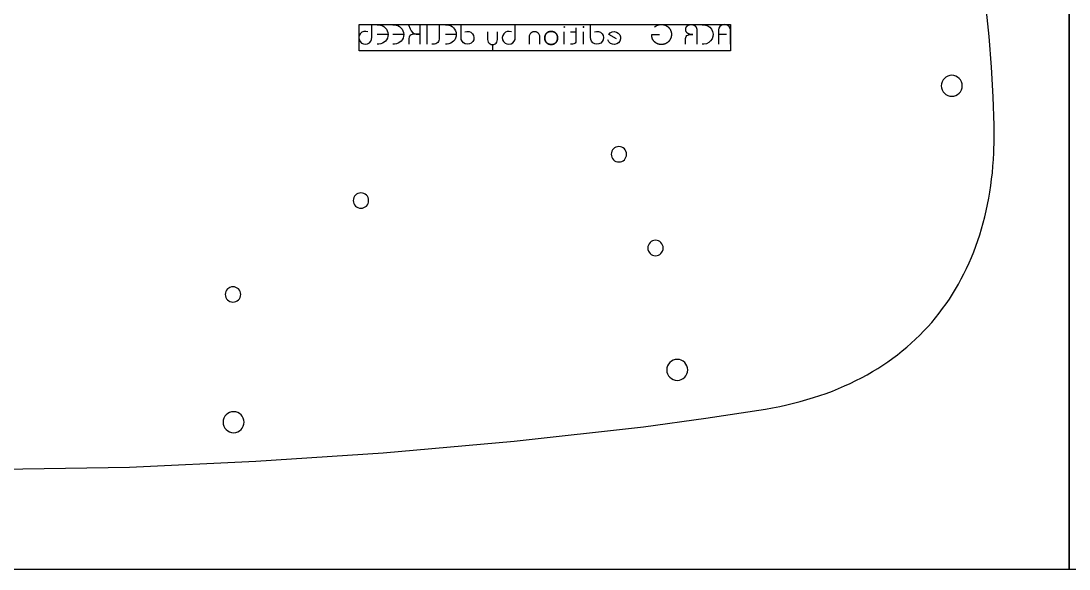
# Model space of a CAD drawing. Extents: x -770 to 754, y -86 to 233.
# Drawn here: x -614.6 to -464.9, y -86.3 to -8 of the extents above; entities that cross this region are included whole.
import ezdxf

# ---------------------------------------------------------------- set-up
doc = ezdxf.new("R2010")
doc.units = 0
for name, color, linetype in [('2D_ACR_PLOT$CUT1', 4, 'CONTINUOUS'), ('2D_ACR_PLOT$CUT2', 3, 'CONTINUOUS'), ('2D_ACR_PLOT$ENGRAVING', 1, 'CONTINUOUS'), ('2D_ACR_PLOT$NOPRINT', 200, 'CONTINUOUS')]:
    doc.layers.add(name, color=color, linetype=linetype)

msp = doc.modelspace()

# ---------------------------------------------------------------- linework, layer by layer
at = {"layer": '2D_ACR_PLOT$CUT1', "extrusion": (0, 0, -1)}
for centre, radius in [((481.66, -17.26), 1.5), ((529.19, -27.04), 1.1), ((566.02, -33.65), 1.1), ((523.96, -40.43), 1.1), ((584.29, -47.06), 1.1), ((520.86, -57.84), 1.5), ((584.2, -65.31), 1.5)]:
    msp.add_circle(centre, radius, dxfattribs=at)
at = {"layer": '2D_ACR_PLOT$CUT2'}
for p, q in [((-476.34, -10.21), (-476.79, -5.68)), ((-475.99, -14.61), (-476.34, -10.21)), ((-475.74, -18.85), (-475.99, -14.61)), ((-475.6, -22.91), (-475.74, -18.85)), ((-475.6, -24.88), (-475.6, -22.91)), ((-475.66, -26.82), (-475.6, -24.88)), ((-475.71, -27.78), (-475.66, -26.82)), ((-475.79, -28.73), (-475.71, -27.78)), ((-475.98, -30.6), (-475.87, -29.67)), ((-475.87, -29.67), (-475.79, -28.73)), ((-476.1, -31.52), (-475.98, -30.6)), ((-476.39, -33.33), (-476.24, -32.43)), ((-476.24, -32.43), (-476.1, -31.52)), ((-476.75, -35.1), (-476.57, -34.22)), ((-476.57, -34.22), (-476.39, -33.33)), ((-476.96, -35.98), (-476.75, -35.1)), ((-477.42, -37.69), (-477.18, -36.84)), ((-477.18, -36.84), (-476.96, -35.98)), ((-477.94, -39.36), (-477.67, -38.53)), ((-477.67, -38.53), (-477.42, -37.69)), ((-478.53, -40.98), (-478.23, -40.17)), ((-478.23, -40.17), (-477.94, -39.36)), ((-479.19, -42.56), (-478.85, -41.78)), ((-478.85, -41.78), (-478.53, -40.98)), ((-479.92, -44.1), (-479.55, -43.34)), ((-479.55, -43.34), (-479.19, -42.56)), ((-480.71, -45.59), (-480.3, -44.85)), ((-480.3, -44.85), (-479.92, -44.1)), ((-481.56, -47.03), (-481.13, -46.31)), ((-481.13, -46.31), (-480.71, -45.59)), ((-482.48, -48.42), (-482.01, -47.73)), ((-482.01, -47.73), (-481.56, -47.03)), ((-483.47, -49.76), (-482.97, -49.09)), ((-482.97, -49.09), (-482.48, -48.42)), ((-484.53, -51.05), (-483.99, -50.41)), ((-483.99, -50.41), (-483.47, -49.76)), ((-486.23, -52.88), (-485.65, -52.28)), ((-485.65, -52.28), (-485.08, -51.67)), ((-485.08, -51.67), (-484.53, -51.05)), ((-487.45, -54.04), (-486.83, -53.47)), ((-486.83, -53.47), (-486.23, -52.88)), ((-489.41, -55.67), (-488.74, -55.14)), ((-488.74, -55.14), (-488.09, -54.59)), ((-488.09, -54.59), (-487.45, -54.04)), ((-491.51, -57.17), (-490.79, -56.68)), ((-490.79, -56.68), (-490.09, -56.18)), ((-490.09, -56.18), (-489.41, -55.67)), ((-493.76, -58.53), (-492.99, -58.09)), ((-492.99, -58.09), (-492.24, -57.64)), ((-492.24, -57.64), (-491.51, -57.17)), ((-496.99, -60.14), (-496.16, -59.77)), ((-496.16, -59.77), (-495.34, -59.37)), ((-495.34, -59.37), (-494.54, -58.96)), ((-494.54, -58.96), (-493.76, -58.53)), ((-500.49, -61.5), (-499.59, -61.19)), ((-499.59, -61.19), (-498.71, -60.86)), ((-498.71, -60.86), (-497.84, -60.51)), ((-497.84, -60.51), (-496.99, -60.14)), ((-506.23, -63.05), (-505.23, -62.84)), ((-505.23, -62.84), (-504.25, -62.6)), ((-504.25, -62.6), (-503.29, -62.35)), ((-503.29, -62.35), (-502.34, -62.09)), ((-502.34, -62.09), (-501.41, -61.8)), ((-501.41, -61.8), (-500.49, -61.5)), ((-516.8, -64.75), (-508.28, -63.43)), ((-508.28, -63.43), (-507.25, -63.25)), ((-507.25, -63.25), (-506.23, -63.05)), ((-525.69, -65.96), (-516.8, -64.75)), ((-544.13, -68.04), (-525.69, -65.96)), ((-562.84, -69.68), (-544.13, -68.04)), ((-581.04, -70.9), (-562.84, -69.68)), ((-617.32, -72.01), (-599.06, -71.72)), ((-599.06, -71.72), (-581.04, -70.9))]:
    msp.add_line(p, q, dxfattribs=at)
at = {"layer": '2D_ACR_PLOT$ENGRAVING'}
for p, q in [((-564.48, -10.32), (-564.48, -8.55)), ((-563.72, -8.55), (-563.51, -8.55)), ((-561.47, -8.55), (-561.26, -8.55)), ((-559.23, -8.55), (-558.97, -9.13)), ((-557.6, -8.55), (-557.6, -11.3)), ((-556.6, -8.55), (-556.6, -11.3)), ((-554.86, -8.55), (-554.86, -10.43)), ((-553.97, -8.55), (-553.77, -8.55)), ((-551.73, -10.32), (-551.73, -8.55)), ((-543.99, -10.32), (-543.99, -8.55)), ((-533.24, -10.32), (-533.24, -8.55)), ((-524.13, -8.89), (-524.1, -8.87)), ((-524.1, -8.87), (-524.08, -8.85)), ((-524.08, -8.85), (-524.06, -8.83)), ((-524.06, -8.83), (-524.03, -8.81)), ((-524.03, -8.81), (-523.98, -8.77)), ((-523.98, -8.77), (-523.93, -8.74)), ((-523.93, -8.74), (-523.87, -8.71)), ((-523.87, -8.71), (-523.82, -8.67)), ((-523.82, -8.67), (-523.76, -8.64)), ((-523.76, -8.64), (-523.7, -8.61)), ((-523.7, -8.61), (-523.67, -8.6)), ((-523.67, -8.6), (-523.64, -8.59)), ((-523.64, -8.59), (-523.6, -8.57)), ((-523.6, -8.57), (-523.57, -8.56)), ((-523.57, -8.56), (-523.54, -8.55)), ((-523.54, -8.55), (-523.5, -8.54)), ((-523.5, -8.54), (-523.47, -8.54)), ((-523.47, -8.54), (-523.43, -8.53)), ((-523.43, -8.53), (-523.39, -8.52)), ((-523.39, -8.52), (-523.36, -8.52)), ((-523.36, -8.52), (-523.32, -8.51)), ((-523.32, -8.51), (-523.28, -8.51)), ((-523.28, -8.51), (-523.24, -8.5)), ((-523.24, -8.5), (-523.2, -8.5)), ((-523.2, -8.5), (-523.16, -8.5)), ((-523.16, -8.5), (-523.11, -8.5)), ((-523.11, -8.5), (-523.08, -8.5)), ((-523.08, -8.5), (-523.04, -8.5)), ((-523.04, -8.5), (-523, -8.5)), ((-523, -8.5), (-522.96, -8.51)), ((-522.96, -8.51), (-522.93, -8.51)), ((-522.93, -8.51), (-522.89, -8.52)), ((-522.89, -8.52), (-522.85, -8.52)), ((-522.85, -8.52), (-522.82, -8.53)), ((-522.82, -8.53), (-522.78, -8.54)), ((-522.78, -8.54), (-522.75, -8.54)), ((-522.75, -8.54), (-522.71, -8.55)), ((-522.71, -8.55), (-522.68, -8.56)), ((-522.68, -8.56), (-522.64, -8.57)), ((-522.64, -8.57), (-522.61, -8.59)), ((-522.61, -8.59), (-522.58, -8.6)), ((-522.58, -8.6), (-522.54, -8.61)), ((-522.54, -8.61), (-522.51, -8.63)), ((-522.51, -8.63), (-522.48, -8.64)), ((-522.48, -8.64), (-522.45, -8.66)), ((-522.45, -8.66), (-522.42, -8.68)), ((-522.42, -8.68), (-522.39, -8.69)), ((-522.39, -8.69), (-522.36, -8.71)), ((-522.36, -8.71), (-522.33, -8.73)), ((-522.33, -8.73), (-522.3, -8.75)), ((-522.3, -8.75), (-522.27, -8.77)), ((-522.27, -8.77), (-522.25, -8.79)), ((-522.25, -8.79), (-522.22, -8.81)), ((-522.22, -8.81), (-522.19, -8.83)), ((-522.19, -8.83), (-522.17, -8.85)), ((-522.17, -8.85), (-522.14, -8.88)), ((-522.14, -8.88), (-522.12, -8.9)), ((-522.12, -8.9), (-522.09, -8.92)), ((-522.09, -8.92), (-522.07, -8.95)), ((-522.07, -8.95), (-522.05, -8.97)), ((-522.05, -8.97), (-522.03, -9)), ((-519.61, -8.98), (-519.6, -8.96)), ((-519.61, -8.99), (-519.61, -8.98)), ((-519.6, -8.94), (-519.59, -8.93)), ((-519.6, -8.96), (-519.6, -8.94)), ((-519.59, -8.93), (-519.58, -8.91)), ((-519.58, -8.9), (-519.57, -8.88)), ((-519.58, -8.91), (-519.58, -8.9)), ((-519.57, -8.88), (-519.56, -8.87)), ((-519.56, -8.87), (-519.55, -8.85)), ((-519.55, -8.85), (-519.54, -8.84)), ((-519.54, -8.84), (-519.53, -8.82)), ((-519.53, -8.82), (-519.52, -8.81)), ((-519.52, -8.79), (-519.51, -8.78)), ((-519.52, -8.81), (-519.52, -8.79)), ((-519.51, -8.78), (-519.5, -8.77)), ((-519.5, -8.77), (-519.48, -8.76)), ((-519.48, -8.76), (-519.47, -8.74)), ((-519.47, -8.74), (-519.46, -8.73)), ((-519.46, -8.73), (-519.45, -8.72)), ((-519.45, -8.72), (-519.44, -8.71)), ((-519.44, -8.71), (-519.43, -8.69)), ((-519.43, -8.69), (-519.41, -8.68)), ((-519.41, -8.68), (-519.4, -8.67)), ((-519.4, -8.67), (-519.39, -8.66)), ((-519.39, -8.66), (-519.37, -8.65)), ((-519.37, -8.65), (-519.36, -8.64)), ((-519.36, -8.64), (-519.35, -8.63)), ((-519.35, -8.63), (-519.33, -8.62)), ((-519.33, -8.62), (-519.32, -8.61)), ((-519.32, -8.61), (-519.3, -8.6)), ((-519.3, -8.6), (-519.28, -8.59)), ((-519.28, -8.59), (-519.27, -8.59)), ((-519.27, -8.59), (-519.25, -8.58)), ((-519.25, -8.58), (-519.24, -8.57)), ((-519.24, -8.57), (-519.22, -8.56)), ((-519.22, -8.56), (-519.2, -8.56)), ((-519.2, -8.56), (-519.18, -8.55)), ((-519.18, -8.55), (-519.16, -8.54)), ((-519.16, -8.54), (-519.15, -8.54)), ((-519.15, -8.54), (-519.13, -8.53)), ((-519.13, -8.53), (-519.11, -8.53)), ((-519.11, -8.53), (-519.09, -8.52)), ((-519.09, -8.52), (-519.07, -8.52)), ((-519.07, -8.52), (-519.05, -8.51)), ((-519.05, -8.51), (-519.03, -8.51)), ((-519.03, -8.51), (-519.01, -8.51)), ((-519.01, -8.51), (-518.99, -8.5)), ((-518.99, -8.5), (-518.97, -8.5)), ((-518.97, -8.5), (-518.95, -8.5)), ((-518.95, -8.5), (-518.93, -8.5)), ((-518.93, -8.5), (-518.91, -8.5)), ((-518.91, -8.5), (-518.88, -8.5)), ((-518.88, -8.5), (-518.85, -8.5)), ((-518.85, -8.5), (-518.83, -8.5)), ((-518.83, -8.5), (-518.8, -8.5)), ((-518.8, -8.5), (-518.77, -8.5)), ((-518.77, -8.5), (-518.74, -8.51)), ((-518.74, -8.51), (-518.72, -8.51)), ((-518.72, -8.51), (-518.69, -8.51)), ((-518.69, -8.51), (-518.67, -8.52)), ((-518.67, -8.52), (-518.64, -8.53)), ((-518.64, -8.53), (-518.62, -8.53)), ((-518.62, -8.53), (-518.6, -8.54)), ((-518.6, -8.54), (-518.57, -8.55)), ((-518.57, -8.55), (-518.55, -8.55)), ((-518.55, -8.55), (-518.54, -8.56)), ((-518.54, -8.56), (-518.53, -8.56)), ((-518.53, -8.56), (-518.52, -8.57)), ((-518.52, -8.57), (-518.51, -8.57)), ((-518.51, -8.57), (-518.5, -8.58)), ((-518.5, -8.58), (-518.49, -8.58)), ((-518.49, -8.58), (-518.47, -8.59)), ((-518.47, -8.59), (-518.45, -8.6)), ((-518.45, -8.6), (-518.43, -8.61)), ((-518.43, -8.61), (-518.41, -8.63)), ((-518.41, -8.63), (-518.4, -8.64)), ((-518.4, -8.64), (-518.38, -8.65)), ((-518.38, -8.65), (-518.36, -8.66)), ((-518.36, -8.66), (-518.35, -8.68)), ((-518.35, -8.68), (-518.33, -8.69)), ((-518.33, -8.69), (-518.32, -8.7)), ((-518.32, -8.7), (-518.3, -8.72)), ((-518.3, -8.72), (-518.29, -8.73)), ((-518.29, -8.73), (-518.27, -8.75)), ((-518.27, -8.75), (-518.26, -8.76)), ((-518.26, -8.76), (-518.25, -8.78)), ((-518.25, -8.78), (-518.23, -8.79)), ((-518.23, -8.79), (-518.22, -8.81)), ((-518.22, -8.81), (-518.21, -8.83)), ((-518.21, -8.83), (-518.2, -8.84)), ((-518.2, -8.84), (-518.19, -8.86)), ((-518.19, -8.86), (-518.18, -8.88)), ((-518.18, -8.88), (-518.17, -8.89)), ((-518.17, -8.89), (-518.16, -8.91)), ((-518.16, -8.91), (-518.15, -8.93)), ((-518.15, -8.93), (-518.14, -8.94)), ((-518.14, -8.94), (-518.13, -8.96)), ((-518.13, -8.96), (-518.13, -8.98)), ((-517.31, -8.55), (-517.19, -8.55)), ((-563.72, -9.87), (-562.16, -9.87)), ((-561.47, -9.87), (-559.91, -9.87)), ((-557.6, -9.87), (-558.4, -9.87)), ((-558.13, -9.87), (-557.6, -9.87)), ((-553.97, -9.87), (-552.41, -9.87)), ((-547.94, -9.56), (-547.94, -10.64)), ((-546.53, -10.64), (-546.53, -9.56)), ((-541.96, -11.3), (-541.96, -10.24)), ((-540.51, -10.24), (-540.51, -11.3)), ((-539.76, -10.27), (-539.77, -10.3)), ((-539.77, -10.3), (-539.76, -10.27)), ((-539.77, -10.3), (-539.77, -10.32)), ((-539.77, -10.32), (-539.77, -10.3)), ((-539.77, -10.32), (-539.77, -10.35)), ((-539.77, -10.35), (-539.77, -10.32)), ((-539.77, -10.35), (-539.77, -10.37)), ((-539.77, -10.37), (-539.77, -10.35)), ((-539.77, -10.37), (-539.77, -10.4)), ((-539.77, -10.4), (-539.77, -10.37)), ((-539.77, -10.4), (-539.77, -10.42)), ((-539.77, -10.42), (-539.77, -10.4)), ((-539.77, -10.42), (-539.77, -10.45)), ((-539.77, -10.45), (-539.77, -10.42)), ((-539.77, -10.45), (-539.77, -10.47)), ((-539.77, -10.47), (-539.77, -10.45)), ((-539.77, -10.47), (-539.77, -10.5)), ((-539.77, -10.5), (-539.77, -10.47)), ((-539.75, -10.2), (-539.76, -10.22)), ((-539.76, -10.22), (-539.75, -10.2)), ((-539.76, -10.22), (-539.76, -10.25)), ((-539.76, -10.25), (-539.76, -10.22)), ((-539.76, -10.25), (-539.76, -10.27)), ((-539.76, -10.27), (-539.76, -10.25)), ((-539.74, -10.15), (-539.75, -10.18)), ((-539.75, -10.18), (-539.74, -10.15)), ((-539.75, -10.18), (-539.75, -10.2)), ((-539.75, -10.2), (-539.75, -10.18)), ((-539.73, -10.11), (-539.74, -10.13)), ((-539.74, -10.13), (-539.73, -10.11)), ((-539.74, -10.13), (-539.74, -10.15)), ((-539.74, -10.15), (-539.74, -10.13)), ((-539.72, -10.09), (-539.73, -10.11)), ((-539.73, -10.11), (-539.72, -10.09)), ((-539.71, -10.07), (-539.72, -10.09)), ((-539.72, -10.09), (-539.71, -10.07)), ((-539.7, -10.02), (-539.71, -10.04)), ((-539.71, -10.04), (-539.7, -10.02)), ((-539.71, -10.04), (-539.71, -10.07)), ((-539.71, -10.07), (-539.71, -10.04)), ((-539.69, -10), (-539.7, -10.02)), ((-539.7, -10.02), (-539.69, -10)), ((-539.68, -9.98), (-539.69, -10)), ((-539.69, -10), (-539.68, -9.98)), ((-539.67, -9.96), (-539.68, -9.98)), ((-539.68, -9.98), (-539.67, -9.96)), ((-539.66, -9.94), (-539.67, -9.96)), ((-539.67, -9.96), (-539.66, -9.94)), ((-539.65, -9.92), (-539.66, -9.94)), ((-539.66, -9.94), (-539.65, -9.92)), ((-539.64, -9.9), (-539.65, -9.92)), ((-539.65, -9.92), (-539.64, -9.9)), ((-539.63, -9.88), (-539.64, -9.9)), ((-539.64, -9.9), (-539.63, -9.88)), ((-539.61, -9.86), (-539.63, -9.88)), ((-539.63, -9.88), (-539.61, -9.86)), ((-539.6, -9.85), (-539.61, -9.86)), ((-539.61, -9.86), (-539.6, -9.85)), ((-539.59, -9.83), (-539.6, -9.85)), ((-539.6, -9.85), (-539.59, -9.83)), ((-539.58, -9.81), (-539.59, -9.83)), ((-539.59, -9.83), (-539.58, -9.81)), ((-539.56, -9.79), (-539.58, -9.81)), ((-539.58, -9.81), (-539.56, -9.79)), ((-539.55, -9.78), (-539.56, -9.79)), ((-539.56, -9.79), (-539.55, -9.78)), ((-539.53, -9.76), (-539.55, -9.78)), ((-539.55, -9.78), (-539.53, -9.76)), ((-539.52, -9.75), (-539.53, -9.76)), ((-539.53, -9.76), (-539.52, -9.75)), ((-539.5, -9.73), (-539.52, -9.75)), ((-539.52, -9.75), (-539.5, -9.73)), ((-539.49, -9.72), (-539.5, -9.73)), ((-539.5, -9.73), (-539.49, -9.72)), ((-539.47, -9.7), (-539.49, -9.72)), ((-539.49, -9.72), (-539.47, -9.7)), ((-539.45, -9.69), (-539.47, -9.7)), ((-539.47, -9.7), (-539.45, -9.69)), ((-539.44, -9.67), (-539.45, -9.69)), ((-539.45, -9.69), (-539.44, -9.67)), ((-539.42, -9.66), (-539.44, -9.67)), ((-539.44, -9.67), (-539.42, -9.66)), ((-539.4, -9.65), (-539.42, -9.66)), ((-539.42, -9.66), (-539.4, -9.65)), ((-539.38, -9.64), (-539.4, -9.65)), ((-539.4, -9.65), (-539.38, -9.64)), ((-539.37, -9.63), (-539.38, -9.64)), ((-539.38, -9.64), (-539.37, -9.63)), ((-539.35, -9.61), (-539.37, -9.63)), ((-539.37, -9.63), (-539.35, -9.61)), ((-539.33, -9.6), (-539.35, -9.61)), ((-539.35, -9.61), (-539.33, -9.6)), ((-539.31, -9.59), (-539.33, -9.6)), ((-539.33, -9.6), (-539.31, -9.59)), ((-539.29, -9.58), (-539.31, -9.59)), ((-539.31, -9.59), (-539.29, -9.58)), ((-539.27, -9.57), (-539.29, -9.58)), ((-539.29, -9.58), (-539.27, -9.57)), ((-539.25, -9.56), (-539.27, -9.57)), ((-539.27, -9.57), (-539.25, -9.56)), ((-539.23, -9.56), (-539.25, -9.56)), ((-539.25, -9.56), (-539.23, -9.56)), ((-539.21, -9.55), (-539.23, -9.56)), ((-539.23, -9.56), (-539.21, -9.55)), ((-539.19, -9.54), (-539.21, -9.55)), ((-539.21, -9.55), (-539.19, -9.54)), ((-539.16, -9.53), (-539.19, -9.54)), ((-539.19, -9.54), (-539.16, -9.53)), ((-539.14, -9.53), (-539.16, -9.53)), ((-539.16, -9.53), (-539.14, -9.53)), ((-539.12, -9.52), (-539.14, -9.53)), ((-539.14, -9.53), (-539.12, -9.52)), ((-539.1, -9.51), (-539.12, -9.52)), ((-539.12, -9.52), (-539.1, -9.51)), ((-539.07, -9.51), (-539.1, -9.51)), ((-539.1, -9.51), (-539.07, -9.51)), ((-539.05, -9.5), (-539.07, -9.51)), ((-539.07, -9.51), (-539.05, -9.5)), ((-539.03, -9.5), (-539.05, -9.5)), ((-539.05, -9.5), (-539.03, -9.5)), ((-539.01, -9.5), (-539.03, -9.5)), ((-539.03, -9.5), (-539.01, -9.5)), ((-538.98, -9.49), (-539.01, -9.5)), ((-539.01, -9.5), (-538.98, -9.49)), ((-538.96, -9.49), (-538.98, -9.49)), ((-538.98, -9.49), (-538.96, -9.49)), ((-538.93, -9.49), (-538.96, -9.49)), ((-538.96, -9.49), (-538.93, -9.49)), ((-538.91, -9.49), (-538.93, -9.49)), ((-538.93, -9.49), (-538.91, -9.49)), ((-538.89, -9.49), (-538.91, -9.49)), ((-538.91, -9.49), (-538.89, -9.49)), ((-538.86, -9.49), (-538.89, -9.49)), ((-538.89, -9.49), (-538.86, -9.49)), ((-538.84, -9.49), (-538.86, -9.49)), ((-538.86, -9.49), (-538.84, -9.49)), ((-538.81, -9.49), (-538.84, -9.49)), ((-538.84, -9.49), (-538.81, -9.49)), ((-538.79, -9.49), (-538.81, -9.49)), ((-538.81, -9.49), (-538.79, -9.49)), ((-538.76, -9.49), (-538.79, -9.49)), ((-538.79, -9.49), (-538.76, -9.49)), ((-538.74, -9.49), (-538.76, -9.49)), ((-538.76, -9.49), (-538.74, -9.49)), ((-538.72, -9.5), (-538.74, -9.49)), ((-538.74, -9.49), (-538.72, -9.5)), ((-538.69, -9.5), (-538.72, -9.5)), ((-538.72, -9.5), (-538.69, -9.5)), ((-538.67, -9.5), (-538.69, -9.5)), ((-538.69, -9.5), (-538.67, -9.5)), ((-538.65, -9.51), (-538.67, -9.5)), ((-538.67, -9.5), (-538.65, -9.51)), ((-538.63, -9.51), (-538.65, -9.51)), ((-538.65, -9.51), (-538.63, -9.51)), ((-538.6, -9.52), (-538.63, -9.51)), ((-538.63, -9.51), (-538.6, -9.52)), ((-538.58, -9.53), (-538.6, -9.52)), ((-538.6, -9.52), (-538.58, -9.53)), ((-538.56, -9.53), (-538.58, -9.53)), ((-538.58, -9.53), (-538.56, -9.53)), ((-538.54, -9.54), (-538.56, -9.53)), ((-538.56, -9.53), (-538.54, -9.54)), ((-538.52, -9.55), (-538.54, -9.54)), ((-538.54, -9.54), (-538.52, -9.55)), ((-538.49, -9.56), (-538.52, -9.55)), ((-538.52, -9.55), (-538.49, -9.56)), ((-538.47, -9.56), (-538.49, -9.56)), ((-538.49, -9.56), (-538.47, -9.56)), ((-538.45, -9.57), (-538.47, -9.56)), ((-538.47, -9.56), (-538.45, -9.57)), ((-538.43, -9.58), (-538.45, -9.57)), ((-538.45, -9.57), (-538.43, -9.58)), ((-538.41, -9.59), (-538.43, -9.58)), ((-538.43, -9.58), (-538.41, -9.59)), ((-538.39, -9.6), (-538.41, -9.59)), ((-538.41, -9.59), (-538.39, -9.6)), ((-538.37, -9.61), (-538.39, -9.6)), ((-538.39, -9.6), (-538.37, -9.61)), ((-538.36, -9.63), (-538.37, -9.61)), ((-538.37, -9.61), (-538.36, -9.63)), ((-538.34, -9.64), (-538.36, -9.63)), ((-538.36, -9.63), (-538.34, -9.64)), ((-538.32, -9.65), (-538.34, -9.64)), ((-538.34, -9.64), (-538.32, -9.65)), ((-538.3, -9.66), (-538.32, -9.65)), ((-538.32, -9.65), (-538.3, -9.66)), ((-538.29, -9.67), (-538.3, -9.66)), ((-538.3, -9.66), (-538.29, -9.67)), ((-538.27, -9.69), (-538.29, -9.67)), ((-538.29, -9.67), (-538.27, -9.69)), ((-538.25, -9.7), (-538.27, -9.69)), ((-538.27, -9.69), (-538.25, -9.7)), ((-538.24, -9.72), (-538.25, -9.7)), ((-538.25, -9.7), (-538.24, -9.72)), ((-538.22, -9.73), (-538.24, -9.72)), ((-538.24, -9.72), (-538.22, -9.73)), ((-538.2, -9.75), (-538.22, -9.73)), ((-538.22, -9.73), (-538.2, -9.75)), ((-538.19, -9.76), (-538.2, -9.75)), ((-538.2, -9.75), (-538.19, -9.76)), ((-538.18, -9.78), (-538.19, -9.76)), ((-538.19, -9.76), (-538.18, -9.78)), ((-538.16, -9.79), (-538.18, -9.78)), ((-538.18, -9.78), (-538.16, -9.79)), ((-538.15, -9.81), (-538.16, -9.79)), ((-538.16, -9.79), (-538.15, -9.81)), ((-538.13, -9.83), (-538.15, -9.81)), ((-538.15, -9.81), (-538.13, -9.83)), ((-538.12, -9.85), (-538.13, -9.83)), ((-538.13, -9.83), (-538.12, -9.85)), ((-538.11, -9.86), (-538.12, -9.85)), ((-538.12, -9.85), (-538.11, -9.86)), ((-538.1, -9.88), (-538.11, -9.86)), ((-538.11, -9.86), (-538.1, -9.88)), ((-538.09, -9.9), (-538.1, -9.88)), ((-538.1, -9.88), (-538.09, -9.9)), ((-538.07, -9.92), (-538.09, -9.9)), ((-538.09, -9.9), (-538.07, -9.92)), ((-538.06, -9.94), (-538.07, -9.92)), ((-538.07, -9.92), (-538.06, -9.94)), ((-538.05, -9.96), (-538.06, -9.94)), ((-538.06, -9.94), (-538.05, -9.96)), ((-538.04, -9.98), (-538.05, -9.96)), ((-538.05, -9.96), (-538.04, -9.98)), ((-538.03, -10), (-538.04, -9.98)), ((-538.04, -9.98), (-538.03, -10)), ((-538.02, -10.02), (-538.03, -10)), ((-538.03, -10), (-538.02, -10.02)), ((-538.02, -10.04), (-538.02, -10.02)), ((-538.02, -10.02), (-538.02, -10.04)), ((-538.01, -10.07), (-538.02, -10.04)), ((-538.02, -10.04), (-538.01, -10.07)), ((-538, -10.09), (-538.01, -10.07)), ((-538.01, -10.07), (-538, -10.09)), ((-537.99, -10.11), (-538, -10.09)), ((-538, -10.09), (-537.99, -10.11)), ((-537.99, -10.13), (-537.99, -10.11)), ((-537.99, -10.11), (-537.99, -10.13)), ((-537.98, -10.15), (-537.99, -10.13)), ((-537.99, -10.13), (-537.98, -10.15)), ((-537.97, -10.18), (-537.98, -10.15)), ((-537.98, -10.15), (-537.97, -10.18)), ((-537.97, -10.2), (-537.97, -10.18)), ((-537.97, -10.18), (-537.97, -10.2)), ((-537.97, -10.22), (-537.97, -10.2)), ((-537.97, -10.2), (-537.97, -10.22)), ((-537.96, -10.25), (-537.97, -10.22)), ((-537.97, -10.22), (-537.96, -10.25)), ((-537.96, -10.27), (-537.96, -10.25)), ((-537.96, -10.25), (-537.96, -10.27)), ((-537.96, -10.3), (-537.96, -10.27)), ((-537.96, -10.27), (-537.96, -10.3)), ((-537.95, -10.32), (-537.96, -10.3)), ((-537.96, -10.3), (-537.95, -10.32)), ((-537.95, -10.35), (-537.95, -10.32)), ((-537.95, -10.32), (-537.95, -10.35)), ((-537.95, -10.37), (-537.95, -10.35)), ((-537.95, -10.35), (-537.95, -10.37)), ((-537.95, -10.4), (-537.95, -10.37)), ((-537.95, -10.37), (-537.95, -10.4)), ((-537.95, -10.42), (-537.95, -10.4)), ((-537.95, -10.4), (-537.95, -10.42)), ((-537.95, -10.45), (-537.95, -10.42)), ((-537.95, -10.42), (-537.95, -10.45)), ((-537.95, -10.47), (-537.95, -10.45)), ((-537.95, -10.45), (-537.95, -10.47)), ((-537.95, -10.5), (-537.95, -10.47)), ((-537.95, -10.47), (-537.95, -10.5)), ((-536.99, -11.3), (-536.99, -9.54)), ((-536.1, -9.53), (-535.33, -9.53)), ((-535.33, -9), (-535.33, -10.83)), ((-534.24, -11.3), (-534.24, -9.54)), ((-529.55, -10.54), (-530.64, -9.93)), ((-524.49, -10.06), (-524.49, -9.93)), ((-524.49, -9.93), (-523.37, -9.93)), ((-524.49, -10.1), (-524.49, -10.06)), ((-524.49, -10.13), (-524.49, -10.1)), ((-524.49, -10.17), (-524.49, -10.13)), ((-524.48, -10.2), (-524.49, -10.17)), ((-524.48, -10.24), (-524.48, -10.2)), ((-524.48, -10.27), (-524.48, -10.24)), ((-524.47, -10.31), (-524.48, -10.27)), ((-524.46, -10.34), (-524.47, -10.31)), ((-524.46, -10.37), (-524.46, -10.34)), ((-524.45, -10.4), (-524.46, -10.37)), ((-524.44, -10.44), (-524.45, -10.4)), ((-524.43, -10.47), (-524.44, -10.44)), ((-524.42, -10.5), (-524.43, -10.47)), ((-522.03, -9), (-522, -9.03)), ((-522, -9.03), (-521.98, -9.05)), ((-521.98, -9.05), (-521.96, -9.08)), ((-521.96, -9.08), (-521.94, -9.11)), ((-521.94, -9.11), (-521.93, -9.14)), ((-521.93, -9.14), (-521.91, -9.16)), ((-521.91, -9.16), (-521.89, -9.19)), ((-521.89, -9.19), (-521.87, -9.22)), ((-521.87, -9.22), (-521.86, -9.25)), ((-521.86, -9.25), (-521.84, -9.28)), ((-521.84, -9.28), (-521.83, -9.31)), ((-521.83, -9.31), (-521.81, -9.35)), ((-521.81, -9.35), (-521.8, -9.38)), ((-521.8, -9.38), (-521.78, -9.41)), ((-521.78, -10.45), (-521.8, -10.48)), ((-521.78, -9.41), (-521.77, -9.44)), ((-521.77, -10.41), (-521.78, -10.45)), ((-521.77, -9.44), (-521.76, -9.48)), ((-521.76, -10.38), (-521.77, -10.41)), ((-521.76, -9.48), (-521.75, -9.51)), ((-521.75, -10.35), (-521.76, -10.38)), ((-521.75, -9.51), (-521.74, -9.54)), ((-521.74, -10.31), (-521.75, -10.35)), ((-521.74, -9.54), (-521.73, -9.58)), ((-521.73, -10.28), (-521.74, -10.31)), ((-521.73, -9.58), (-521.72, -9.61)), ((-521.72, -10.25), (-521.73, -10.28)), ((-521.72, -9.61), (-521.72, -9.64)), ((-521.72, -9.64), (-521.71, -9.68)), ((-521.71, -10.18), (-521.72, -10.21)), ((-521.72, -10.21), (-521.72, -10.25)), ((-521.71, -9.68), (-521.7, -9.71)), ((-521.7, -10.14), (-521.71, -10.18)), ((-521.7, -9.71), (-521.7, -9.75)), ((-521.7, -9.75), (-521.7, -9.78)), ((-521.7, -9.78), (-521.69, -9.82)), ((-521.69, -10.04), (-521.7, -10.07)), ((-521.7, -10.07), (-521.7, -10.11)), ((-521.7, -10.11), (-521.7, -10.14)), ((-521.69, -9.82), (-521.69, -9.86)), ((-521.69, -9.86), (-521.69, -9.89)), ((-521.69, -9.89), (-521.69, -9.93)), ((-521.69, -9.93), (-521.69, -9.97)), ((-521.69, -9.97), (-521.69, -10)), ((-521.69, -10), (-521.69, -10.04)), ((-519.64, -9.09), (-519.63, -9.08)), ((-519.64, -9.11), (-519.64, -9.09)), ((-519.64, -9.13), (-519.64, -9.11)), ((-519.64, -9.15), (-519.64, -9.13)), ((-519.64, -9.16), (-519.64, -9.15)), ((-519.64, -9.18), (-519.64, -9.16)), ((-519.64, -9.2), (-519.64, -9.18)), ((-519.64, -9.22), (-519.64, -9.2)), ((-519.64, -9.24), (-519.64, -9.22)), ((-519.64, -9.26), (-519.64, -9.24)), ((-519.64, -9.28), (-519.64, -9.26)), ((-519.64, -9.3), (-519.64, -9.28)), ((-519.64, -9.32), (-519.64, -9.3)), ((-519.63, -9.34), (-519.64, -9.32)), ((-519.63, -9.04), (-519.62, -9.03)), ((-519.63, -9.06), (-519.63, -9.04)), ((-519.63, -9.08), (-519.63, -9.06)), ((-519.63, -9.36), (-519.63, -9.34)), ((-519.62, -9.38), (-519.63, -9.36)), ((-519.62, -9.01), (-519.61, -8.99)), ((-519.62, -9.03), (-519.62, -9.01)), ((-519.62, -9.4), (-519.62, -9.38)), ((-519.62, -9.42), (-519.62, -9.4)), ((-519.61, -9.44), (-519.62, -9.42)), ((-519.6, -9.45), (-519.61, -9.44)), ((-519.6, -9.47), (-519.6, -9.45)), ((-519.59, -9.49), (-519.6, -9.47)), ((-519.58, -9.5), (-519.59, -9.49)), ((-519.58, -9.52), (-519.58, -9.5)), ((-519.57, -9.54), (-519.58, -9.52)), ((-519.56, -9.55), (-519.57, -9.54)), ((-519.55, -9.57), (-519.56, -9.55)), ((-519.54, -9.58), (-519.55, -9.57)), ((-519.53, -9.6), (-519.54, -9.58)), ((-519.52, -9.61), (-519.53, -9.6)), ((-519.51, -9.63), (-519.52, -9.61)), ((-519.5, -9.64), (-519.51, -9.63)), ((-519.49, -9.66), (-519.5, -9.64)), ((-519.48, -9.67), (-519.49, -9.66)), ((-519.46, -9.68), (-519.48, -9.67)), ((-519.45, -9.7), (-519.46, -9.68)), ((-519.44, -9.71), (-519.45, -9.7)), ((-519.42, -9.72), (-519.44, -9.71)), ((-519.41, -9.74), (-519.42, -9.72)), ((-519.39, -9.75), (-519.41, -9.74)), ((-519.38, -9.76), (-519.39, -9.75)), ((-519.36, -9.77), (-519.38, -9.76)), ((-519.35, -9.78), (-519.36, -9.77)), ((-519.33, -9.79), (-519.35, -9.78)), ((-519.31, -9.8), (-519.33, -9.79)), ((-519.3, -9.81), (-519.31, -9.8)), ((-519.28, -9.82), (-519.3, -9.81)), ((-519.26, -9.83), (-519.28, -9.82)), ((-519.24, -9.84), (-519.26, -9.83)), ((-519.23, -9.85), (-519.24, -9.84)), ((-519.21, -9.85), (-519.23, -9.85)), ((-519.19, -9.86), (-519.21, -9.85)), ((-519.17, -9.87), (-519.19, -9.86)), ((-519.15, -9.87), (-519.17, -9.87)), ((-519.13, -9.88), (-519.15, -9.87)), ((-519.11, -9.89), (-519.13, -9.88)), ((-519.09, -9.89), (-519.11, -9.89)), ((-519.07, -9.9), (-519.09, -9.89)), ((-519.05, -9.9), (-519.07, -9.9)), ((-519.03, -9.91), (-519.05, -9.9)), ((-519.01, -9.91), (-519.03, -9.91)), ((-518.99, -9.91), (-519.01, -9.91)), ((-518.96, -9.92), (-518.99, -9.91)), ((-518.94, -9.92), (-518.96, -9.92)), ((-518.92, -9.92), (-518.94, -9.92)), ((-518.87, -9.93), (-518.92, -9.92)), ((-518.91, -9.93), (-518.65, -9.93)), ((-518.82, -9.93), (-518.87, -9.93)), ((-518.78, -9.93), (-518.82, -9.93)), ((-518.65, -9.93), (-518.78, -9.93)), ((-518.13, -8.98), (-518.12, -9)), ((-518.12, -9), (-518.11, -9.02)), ((-518.11, -9.02), (-518.11, -9.03)), ((-518.11, -9.03), (-518.1, -9.05)), ((-518.1, -9.05), (-518.09, -9.07)), ((-518.09, -9.07), (-518.08, -9.11)), ((-518.08, -9.11), (-518.08, -9.15)), ((-518.08, -9.15), (-518.07, -9.18)), ((-518.07, -9.18), (-518.06, -9.22)), ((-518.06, -9.22), (-518.06, -9.24)), ((-518.06, -9.24), (-518.06, -9.26)), ((-518.06, -9.26), (-518.06, -9.27)), ((-518.06, -9.27), (-518.05, -9.29)), ((-518.05, -9.29), (-518.05, -9.31)), ((-518.05, -9.31), (-518.05, -9.33)), ((-518.05, -9.33), (-518.05, -9.34)), ((-518.05, -9.34), (-518.05, -9.36)), ((-518.05, -9.36), (-518.05, -11.3)), ((-514.98, -9.49), (-514.98, -11.3)), ((-514.98, -9.87), (-513.83, -9.87)), ((-513.25, -11.3), (-513.25, -9.49)), ((-563.47, -11.3), (-563.72, -11.3)), ((-561.22, -11.3), (-561.47, -11.3)), ((-559.19, -10.63), (-559.19, -11.3)), ((-555.67, -11.3), (-555.92, -11.3)), ((-553.73, -11.3), (-553.97, -11.3)), ((-547.23, -11.36), (-547.23, -12.27)), ((-539.77, -10.5), (-539.77, -10.52)), ((-539.77, -10.52), (-539.77, -10.5)), ((-539.77, -10.52), (-539.77, -10.55)), ((-539.77, -10.55), (-539.77, -10.52)), ((-539.77, -10.55), (-539.76, -10.57)), ((-539.76, -10.57), (-539.77, -10.55)), ((-539.76, -10.57), (-539.76, -10.6)), ((-539.76, -10.6), (-539.76, -10.57)), ((-539.76, -10.6), (-539.76, -10.62)), ((-539.76, -10.62), (-539.76, -10.6)), ((-539.76, -10.62), (-539.75, -10.65)), ((-539.75, -10.65), (-539.76, -10.62)), ((-539.75, -10.65), (-539.75, -10.67)), ((-539.75, -10.67), (-539.75, -10.65)), ((-539.75, -10.67), (-539.74, -10.69)), ((-539.74, -10.69), (-539.75, -10.67)), ((-539.74, -10.69), (-539.74, -10.71)), ((-539.74, -10.71), (-539.74, -10.69)), ((-539.74, -10.71), (-539.73, -10.74)), ((-539.73, -10.74), (-539.74, -10.71)), ((-539.73, -10.74), (-539.72, -10.76)), ((-539.72, -10.76), (-539.73, -10.74)), ((-539.72, -10.76), (-539.71, -10.78)), ((-539.71, -10.78), (-539.72, -10.76)), ((-539.71, -10.78), (-539.71, -10.8)), ((-539.71, -10.8), (-539.71, -10.78)), ((-539.71, -10.8), (-539.7, -10.82)), ((-539.7, -10.82), (-539.71, -10.8)), ((-539.7, -10.82), (-539.69, -10.85)), ((-539.69, -10.85), (-539.7, -10.82)), ((-539.69, -10.85), (-539.68, -10.87)), ((-539.68, -10.87), (-539.69, -10.85)), ((-539.68, -10.87), (-539.67, -10.89)), ((-539.67, -10.89), (-539.68, -10.87)), ((-539.67, -10.89), (-539.66, -10.91)), ((-539.66, -10.91), (-539.67, -10.89)), ((-539.66, -10.91), (-539.65, -10.93)), ((-539.65, -10.93), (-539.66, -10.91)), ((-539.65, -10.93), (-539.64, -10.95)), ((-539.64, -10.95), (-539.65, -10.93)), ((-539.64, -10.95), (-539.63, -10.96)), ((-539.63, -10.96), (-539.64, -10.95)), ((-539.63, -10.96), (-539.61, -10.98)), ((-539.61, -10.98), (-539.63, -10.96)), ((-539.61, -10.98), (-539.6, -11)), ((-539.6, -11), (-539.61, -10.98)), ((-539.6, -11), (-539.59, -11.02)), ((-539.59, -11.02), (-539.6, -11)), ((-539.59, -11.02), (-539.58, -11.04)), ((-539.58, -11.04), (-539.59, -11.02)), ((-539.58, -11.04), (-539.56, -11.05)), ((-539.56, -11.05), (-539.58, -11.04)), ((-539.56, -11.05), (-539.55, -11.07)), ((-539.55, -11.07), (-539.56, -11.05)), ((-539.55, -11.07), (-539.53, -11.08)), ((-539.53, -11.08), (-539.55, -11.07)), ((-539.53, -11.08), (-539.52, -11.1)), ((-539.52, -11.1), (-539.53, -11.08)), ((-539.52, -11.1), (-539.5, -11.12)), ((-539.5, -11.12), (-539.52, -11.1)), ((-539.5, -11.12), (-539.49, -11.13)), ((-539.49, -11.13), (-539.5, -11.12)), ((-539.49, -11.13), (-539.47, -11.14)), ((-539.47, -11.14), (-539.49, -11.13)), ((-539.47, -11.14), (-539.45, -11.16)), ((-539.45, -11.16), (-539.47, -11.14)), ((-539.45, -11.16), (-539.44, -11.17)), ((-539.44, -11.17), (-539.45, -11.16)), ((-539.44, -11.17), (-539.42, -11.18)), ((-539.42, -11.18), (-539.44, -11.17)), ((-539.42, -11.18), (-539.4, -11.2)), ((-539.4, -11.2), (-539.42, -11.18)), ((-539.4, -11.2), (-539.38, -11.21)), ((-539.38, -11.21), (-539.4, -11.2)), ((-539.38, -11.21), (-539.37, -11.22)), ((-539.37, -11.22), (-539.38, -11.21)), ((-539.37, -11.22), (-539.35, -11.23)), ((-539.35, -11.23), (-539.37, -11.22)), ((-539.35, -11.23), (-539.33, -11.24)), ((-539.33, -11.24), (-539.35, -11.23)), ((-539.33, -11.24), (-539.31, -11.25)), ((-539.31, -11.25), (-539.33, -11.24)), ((-539.31, -11.25), (-539.29, -11.26)), ((-539.29, -11.26), (-539.31, -11.25)), ((-539.29, -11.26), (-539.27, -11.27)), ((-539.27, -11.27), (-539.29, -11.26)), ((-539.27, -11.27), (-539.25, -11.28)), ((-539.25, -11.28), (-539.27, -11.27)), ((-539.25, -11.28), (-539.23, -11.29)), ((-539.23, -11.29), (-539.25, -11.28)), ((-539.23, -11.29), (-539.21, -11.3)), ((-539.21, -11.3), (-539.23, -11.29)), ((-539.21, -11.3), (-539.19, -11.31)), ((-539.19, -11.31), (-539.21, -11.3)), ((-539.19, -11.31), (-539.16, -11.31)), ((-539.16, -11.31), (-539.19, -11.31)), ((-539.16, -11.31), (-539.14, -11.32)), ((-539.14, -11.32), (-539.16, -11.31)), ((-539.14, -11.32), (-539.12, -11.33)), ((-539.12, -11.33), (-539.14, -11.32)), ((-539.12, -11.33), (-539.1, -11.33)), ((-539.1, -11.33), (-539.12, -11.33)), ((-539.1, -11.33), (-539.07, -11.34)), ((-539.07, -11.34), (-539.1, -11.33)), ((-539.07, -11.34), (-539.05, -11.34)), ((-539.05, -11.34), (-539.07, -11.34)), ((-539.05, -11.34), (-539.03, -11.35)), ((-539.03, -11.35), (-539.05, -11.34)), ((-539.03, -11.35), (-539.01, -11.35)), ((-539.01, -11.35), (-539.03, -11.35)), ((-539.01, -11.35), (-538.98, -11.35)), ((-538.98, -11.35), (-539.01, -11.35)), ((-538.98, -11.35), (-538.96, -11.35)), ((-538.96, -11.35), (-538.98, -11.35)), ((-538.96, -11.35), (-538.93, -11.36)), ((-538.93, -11.36), (-538.96, -11.35)), ((-538.93, -11.36), (-538.91, -11.36)), ((-538.91, -11.36), (-538.93, -11.36)), ((-538.91, -11.36), (-538.89, -11.36)), ((-538.89, -11.36), (-538.91, -11.36)), ((-538.89, -11.36), (-538.86, -11.36)), ((-538.86, -11.36), (-538.89, -11.36)), ((-538.86, -11.36), (-538.84, -11.36)), ((-538.84, -11.36), (-538.86, -11.36)), ((-538.84, -11.36), (-538.81, -11.36)), ((-538.81, -11.36), (-538.84, -11.36)), ((-538.81, -11.36), (-538.79, -11.36)), ((-538.79, -11.36), (-538.81, -11.36)), ((-538.79, -11.36), (-538.76, -11.35)), ((-538.76, -11.35), (-538.79, -11.36)), ((-538.76, -11.35), (-538.74, -11.35)), ((-538.74, -11.35), (-538.76, -11.35)), ((-538.74, -11.35), (-538.72, -11.35)), ((-538.72, -11.35), (-538.74, -11.35)), ((-538.72, -11.35), (-538.69, -11.35)), ((-538.69, -11.35), (-538.72, -11.35)), ((-538.69, -11.35), (-538.67, -11.34)), ((-538.67, -11.34), (-538.69, -11.35)), ((-538.67, -11.34), (-538.65, -11.34)), ((-538.65, -11.34), (-538.67, -11.34)), ((-538.65, -11.34), (-538.63, -11.33)), ((-538.63, -11.33), (-538.65, -11.34)), ((-538.63, -11.33), (-538.6, -11.33)), ((-538.6, -11.33), (-538.63, -11.33)), ((-538.6, -11.33), (-538.58, -11.32)), ((-538.58, -11.32), (-538.6, -11.33)), ((-538.58, -11.32), (-538.56, -11.31)), ((-538.56, -11.31), (-538.58, -11.32)), ((-538.56, -11.31), (-538.54, -11.31)), ((-538.54, -11.31), (-538.56, -11.31)), ((-538.54, -11.31), (-538.52, -11.3)), ((-538.52, -11.3), (-538.54, -11.31)), ((-538.52, -11.3), (-538.49, -11.29)), ((-538.49, -11.29), (-538.52, -11.3)), ((-538.49, -11.29), (-538.47, -11.28)), ((-538.47, -11.28), (-538.49, -11.29)), ((-538.47, -11.28), (-538.45, -11.27)), ((-538.45, -11.27), (-538.47, -11.28)), ((-538.45, -11.27), (-538.43, -11.26)), ((-538.43, -11.26), (-538.45, -11.27)), ((-538.43, -11.26), (-538.41, -11.25)), ((-538.41, -11.25), (-538.43, -11.26)), ((-538.41, -11.25), (-538.39, -11.24)), ((-538.39, -11.24), (-538.41, -11.25)), ((-538.39, -11.24), (-538.37, -11.23)), ((-538.37, -11.23), (-538.39, -11.24)), ((-538.37, -11.23), (-538.36, -11.22)), ((-538.36, -11.22), (-538.37, -11.23)), ((-538.36, -11.22), (-538.34, -11.21)), ((-538.34, -11.21), (-538.36, -11.22)), ((-538.34, -11.21), (-538.32, -11.2)), ((-538.32, -11.2), (-538.34, -11.21)), ((-538.32, -11.2), (-538.3, -11.18)), ((-538.3, -11.18), (-538.32, -11.2)), ((-538.3, -11.18), (-538.29, -11.17)), ((-538.29, -11.17), (-538.3, -11.18)), ((-538.29, -11.17), (-538.27, -11.16)), ((-538.27, -11.16), (-538.29, -11.17)), ((-538.27, -11.16), (-538.25, -11.14)), ((-538.25, -11.14), (-538.27, -11.16)), ((-538.25, -11.14), (-538.24, -11.13)), ((-538.24, -11.13), (-538.25, -11.14)), ((-538.24, -11.13), (-538.22, -11.12)), ((-538.22, -11.12), (-538.24, -11.13)), ((-538.22, -11.12), (-538.2, -11.1)), ((-538.2, -11.1), (-538.22, -11.12)), ((-538.2, -11.1), (-538.19, -11.08)), ((-538.19, -11.08), (-538.2, -11.1)), ((-538.19, -11.08), (-538.18, -11.07)), ((-538.18, -11.07), (-538.19, -11.08)), ((-538.18, -11.07), (-538.16, -11.05)), ((-538.16, -11.05), (-538.18, -11.07)), ((-538.16, -11.05), (-538.15, -11.04)), ((-538.15, -11.04), (-538.16, -11.05)), ((-538.15, -11.04), (-538.13, -11.02)), ((-538.13, -11.02), (-538.15, -11.04)), ((-538.13, -11.02), (-538.12, -11)), ((-538.12, -11), (-538.13, -11.02)), ((-538.12, -11), (-538.11, -10.98)), ((-538.11, -10.98), (-538.12, -11)), ((-538.11, -10.98), (-538.1, -10.96)), ((-538.1, -10.96), (-538.11, -10.98)), ((-538.1, -10.96), (-538.09, -10.95)), ((-538.09, -10.95), (-538.1, -10.96)), ((-538.09, -10.95), (-538.07, -10.93)), ((-538.07, -10.93), (-538.09, -10.95)), ((-538.07, -10.93), (-538.06, -10.91)), ((-538.06, -10.91), (-538.07, -10.93)), ((-538.06, -10.91), (-538.05, -10.89)), ((-538.05, -10.89), (-538.06, -10.91)), ((-538.05, -10.89), (-538.04, -10.87)), ((-538.04, -10.87), (-538.05, -10.89)), ((-538.04, -10.87), (-538.03, -10.85)), ((-538.03, -10.85), (-538.04, -10.87)), ((-538.03, -10.85), (-538.02, -10.82)), ((-538.02, -10.82), (-538.03, -10.85)), ((-538.02, -10.8), (-538.01, -10.78)), ((-538.01, -10.78), (-538.02, -10.8)), ((-538.02, -10.82), (-538.02, -10.8)), ((-538.02, -10.8), (-538.02, -10.82)), ((-538.01, -10.78), (-538, -10.76)), ((-538, -10.76), (-538.01, -10.78)), ((-538, -10.76), (-537.99, -10.74)), ((-537.99, -10.74), (-538, -10.76)), ((-537.99, -10.71), (-537.98, -10.69)), ((-537.98, -10.69), (-537.99, -10.71)), ((-537.99, -10.74), (-537.99, -10.71)), ((-537.99, -10.71), (-537.99, -10.74)), ((-537.98, -10.69), (-537.97, -10.67)), ((-537.97, -10.67), (-537.98, -10.69)), ((-537.97, -10.62), (-537.96, -10.6)), ((-537.96, -10.6), (-537.97, -10.62)), ((-537.97, -10.65), (-537.97, -10.62)), ((-537.97, -10.62), (-537.97, -10.65)), ((-537.97, -10.67), (-537.97, -10.65)), ((-537.97, -10.65), (-537.97, -10.67)), ((-537.96, -10.55), (-537.95, -10.52)), ((-537.95, -10.52), (-537.96, -10.55)), ((-537.96, -10.57), (-537.96, -10.55)), ((-537.96, -10.55), (-537.96, -10.57)), ((-537.96, -10.6), (-537.96, -10.57)), ((-537.96, -10.57), (-537.96, -10.6)), ((-537.95, -10.52), (-537.95, -10.5)), ((-537.95, -10.5), (-537.95, -10.52)), ((-535.79, -11.3), (-536.1, -11.3)), ((-524.41, -10.53), (-524.42, -10.5)), ((-524.39, -10.56), (-524.41, -10.53)), ((-524.38, -10.59), (-524.39, -10.56)), ((-524.37, -10.62), (-524.38, -10.59)), ((-524.35, -10.65), (-524.37, -10.62)), ((-524.34, -10.68), (-524.35, -10.65)), ((-524.32, -10.7), (-524.34, -10.68)), ((-524.3, -10.73), (-524.32, -10.7)), ((-524.29, -10.76), (-524.3, -10.73)), ((-524.27, -10.79), (-524.29, -10.76)), ((-524.25, -10.81), (-524.27, -10.79)), ((-524.23, -10.84), (-524.25, -10.81)), ((-524.21, -10.86), (-524.23, -10.84)), ((-524.19, -10.89), (-524.21, -10.86)), ((-524.17, -10.91), (-524.19, -10.89)), ((-524.15, -10.93), (-524.17, -10.91)), ((-524.13, -10.96), (-524.15, -10.93)), ((-524.1, -10.98), (-524.13, -10.96)), ((-524.08, -11), (-524.1, -10.98)), ((-524.06, -11.02), (-524.08, -11)), ((-524.03, -11.04), (-524.06, -11.02)), ((-524.01, -11.06), (-524.03, -11.04)), ((-523.98, -11.08), (-524.01, -11.06)), ((-523.96, -11.1), (-523.98, -11.08)), ((-523.93, -11.12), (-523.96, -11.1)), ((-523.9, -11.13), (-523.93, -11.12)), ((-523.88, -11.15), (-523.9, -11.13)), ((-523.85, -11.17), (-523.88, -11.15)), ((-523.82, -11.18), (-523.85, -11.17)), ((-523.79, -11.2), (-523.82, -11.18)), ((-523.76, -11.21), (-523.79, -11.2)), ((-523.73, -11.23), (-523.76, -11.21)), ((-523.7, -11.24), (-523.73, -11.23)), ((-523.67, -11.25), (-523.7, -11.24)), ((-523.64, -11.26), (-523.67, -11.25)), ((-523.61, -11.28), (-523.64, -11.26)), ((-523.58, -11.29), (-523.61, -11.28)), ((-523.55, -11.3), (-523.58, -11.29)), ((-523.52, -11.31), (-523.55, -11.3)), ((-523.48, -11.31), (-523.52, -11.31)), ((-523.45, -11.32), (-523.48, -11.31)), ((-523.42, -11.33), (-523.45, -11.32)), ((-523.39, -11.34), (-523.42, -11.33)), ((-523.35, -11.34), (-523.39, -11.34)), ((-523.32, -11.35), (-523.35, -11.34)), ((-523.29, -11.35), (-523.32, -11.35)), ((-523.25, -11.35), (-523.29, -11.35)), ((-523.22, -11.36), (-523.25, -11.35)), ((-523.18, -11.36), (-523.22, -11.36)), ((-523.15, -11.36), (-523.18, -11.36)), ((-523.11, -11.36), (-523.15, -11.36)), ((-523.08, -11.36), (-523.11, -11.36)), ((-523.04, -11.36), (-523.08, -11.36)), ((-523, -11.35), (-523.04, -11.36)), ((-522.96, -11.35), (-523, -11.35)), ((-522.93, -11.35), (-522.96, -11.35)), ((-522.89, -11.34), (-522.93, -11.35)), ((-522.85, -11.34), (-522.89, -11.34)), ((-522.82, -11.33), (-522.85, -11.34)), ((-522.78, -11.32), (-522.82, -11.33)), ((-522.75, -11.31), (-522.78, -11.32)), ((-522.71, -11.3), (-522.75, -11.31)), ((-522.68, -11.29), (-522.71, -11.3)), ((-522.64, -11.28), (-522.68, -11.29)), ((-522.61, -11.27), (-522.64, -11.28)), ((-522.58, -11.26), (-522.61, -11.27)), ((-522.54, -11.24), (-522.58, -11.26)), ((-522.51, -11.23), (-522.54, -11.24)), ((-522.48, -11.21), (-522.51, -11.23)), ((-522.45, -11.2), (-522.48, -11.21)), ((-522.42, -11.18), (-522.45, -11.2)), ((-522.39, -11.16), (-522.42, -11.18)), ((-522.36, -11.15), (-522.39, -11.16)), ((-522.33, -11.13), (-522.36, -11.15)), ((-522.3, -11.11), (-522.33, -11.13)), ((-522.27, -11.09), (-522.3, -11.11)), ((-522.25, -11.07), (-522.27, -11.09)), ((-522.22, -11.05), (-522.25, -11.07)), ((-522.19, -11.03), (-522.22, -11.05)), ((-522.17, -11), (-522.19, -11.03)), ((-522.14, -10.98), (-522.17, -11)), ((-522.12, -10.96), (-522.14, -10.98)), ((-522.09, -10.93), (-522.12, -10.96)), ((-522.07, -10.91), (-522.09, -10.93)), ((-522.05, -10.88), (-522.07, -10.91)), ((-522.03, -10.86), (-522.05, -10.88)), ((-522, -10.83), (-522.03, -10.86)), ((-521.98, -10.81), (-522, -10.83)), ((-521.96, -10.78), (-521.98, -10.81)), ((-521.94, -10.75), (-521.96, -10.78)), ((-521.93, -10.72), (-521.94, -10.75)), ((-521.91, -10.69), (-521.93, -10.72)), ((-521.89, -10.66), (-521.91, -10.69)), ((-521.87, -10.64), (-521.89, -10.66)), ((-521.86, -10.6), (-521.87, -10.64)), ((-521.84, -10.57), (-521.86, -10.6)), ((-521.83, -10.54), (-521.84, -10.57)), ((-521.81, -10.51), (-521.83, -10.54)), ((-521.8, -10.48), (-521.81, -10.51)), ((-519.7, -11.3), (-519.7, -10.63)), ((-517.05, -11.3), (-517.31, -11.3))]:
    msp.add_line(p, q, dxfattribs=at)
for centre in [(-536.99, -8.86), (-534.24, -8.86)]:
    msp.add_circle(centre, 0.0415, dxfattribs=at)
at = {"layer": '2D_ACR_PLOT$ENGRAVING', "extrusion": (0, 0, -1)}
for centre in [(536.99, -8.86), (534.24, -8.86)]:
    msp.add_circle(centre, 0.0405, dxfattribs=at)
for centre, radius, start, end in [((563.53, -9.93), 1.38, 90.9587, 267.3563), ((561.29, -9.93), 1.38, 90.9587, 267.3563), ((553.79, -9.93), 1.38, 90.9587, 267.3563), ((517.12, -9.93), 1.38, 87.0801, 267.1204), ((555.63, -10.53), 0.78, 173.0726, 273.2715), ((550.81, -10.4), 0.925, 66.5407, 4.9141), ((541.24, -10.21), 0.725, 357.2226, 182.7774), ((532.32, -10.4), 0.925, 66.5407, 4.9141), ((529.87, -10.44), 0.92, 33.5205, 342.9252), ((519.03, -10.59), 0.668, 355.8796, 100.0006), ((535.74, -10.89), 0.415, 170.8331, 278.0756)]:
    msp.add_arc(centre, radius, start, end, dxfattribs=at)
at = {"layer": '2D_ACR_PLOT$ENGRAVING'}
for centre, radius, start, end in [((-514.12, -9.37), 0.872, 351.6883, 188.3117), ((-565.4, -10.4), 0.925, 66.5407, 4.9141), ((-558.5, -10.57), 0.697, 81.9766, 185.359), ((-558.03, -8.92), 0.965, 193.0269, 263.8208), ((-544.91, -10.4), 0.925, 66.5407, 4.9141), ((-547.23, -10.66), 0.702, 178.5496, 1.4504)]:
    msp.add_arc(centre, radius, start, end, dxfattribs=at)
at = {"layer": '2D_ACR_PLOT$NOPRINT'}
for p, q in [((-464.92, 218.51), (-464.92, -86.29)), ((-464.92, -86.29), (-464.92, 218.51)), ((-566.29, -12.27), (-566.29, -8.5)), ((-566.29, -8.5), (-513.25, -8.5)), ((-513.25, -8.5), (-513.25, -12.27)), ((-513.25, -12.27), (-566.29, -12.27)), ((-769.72, -86.29), (-464.92, -86.29)), ((-464.92, -86.29), (-160.12, -86.29))]:
    msp.add_line(p, q, dxfattribs=at)

doc.saveas('drawing.dxf')
